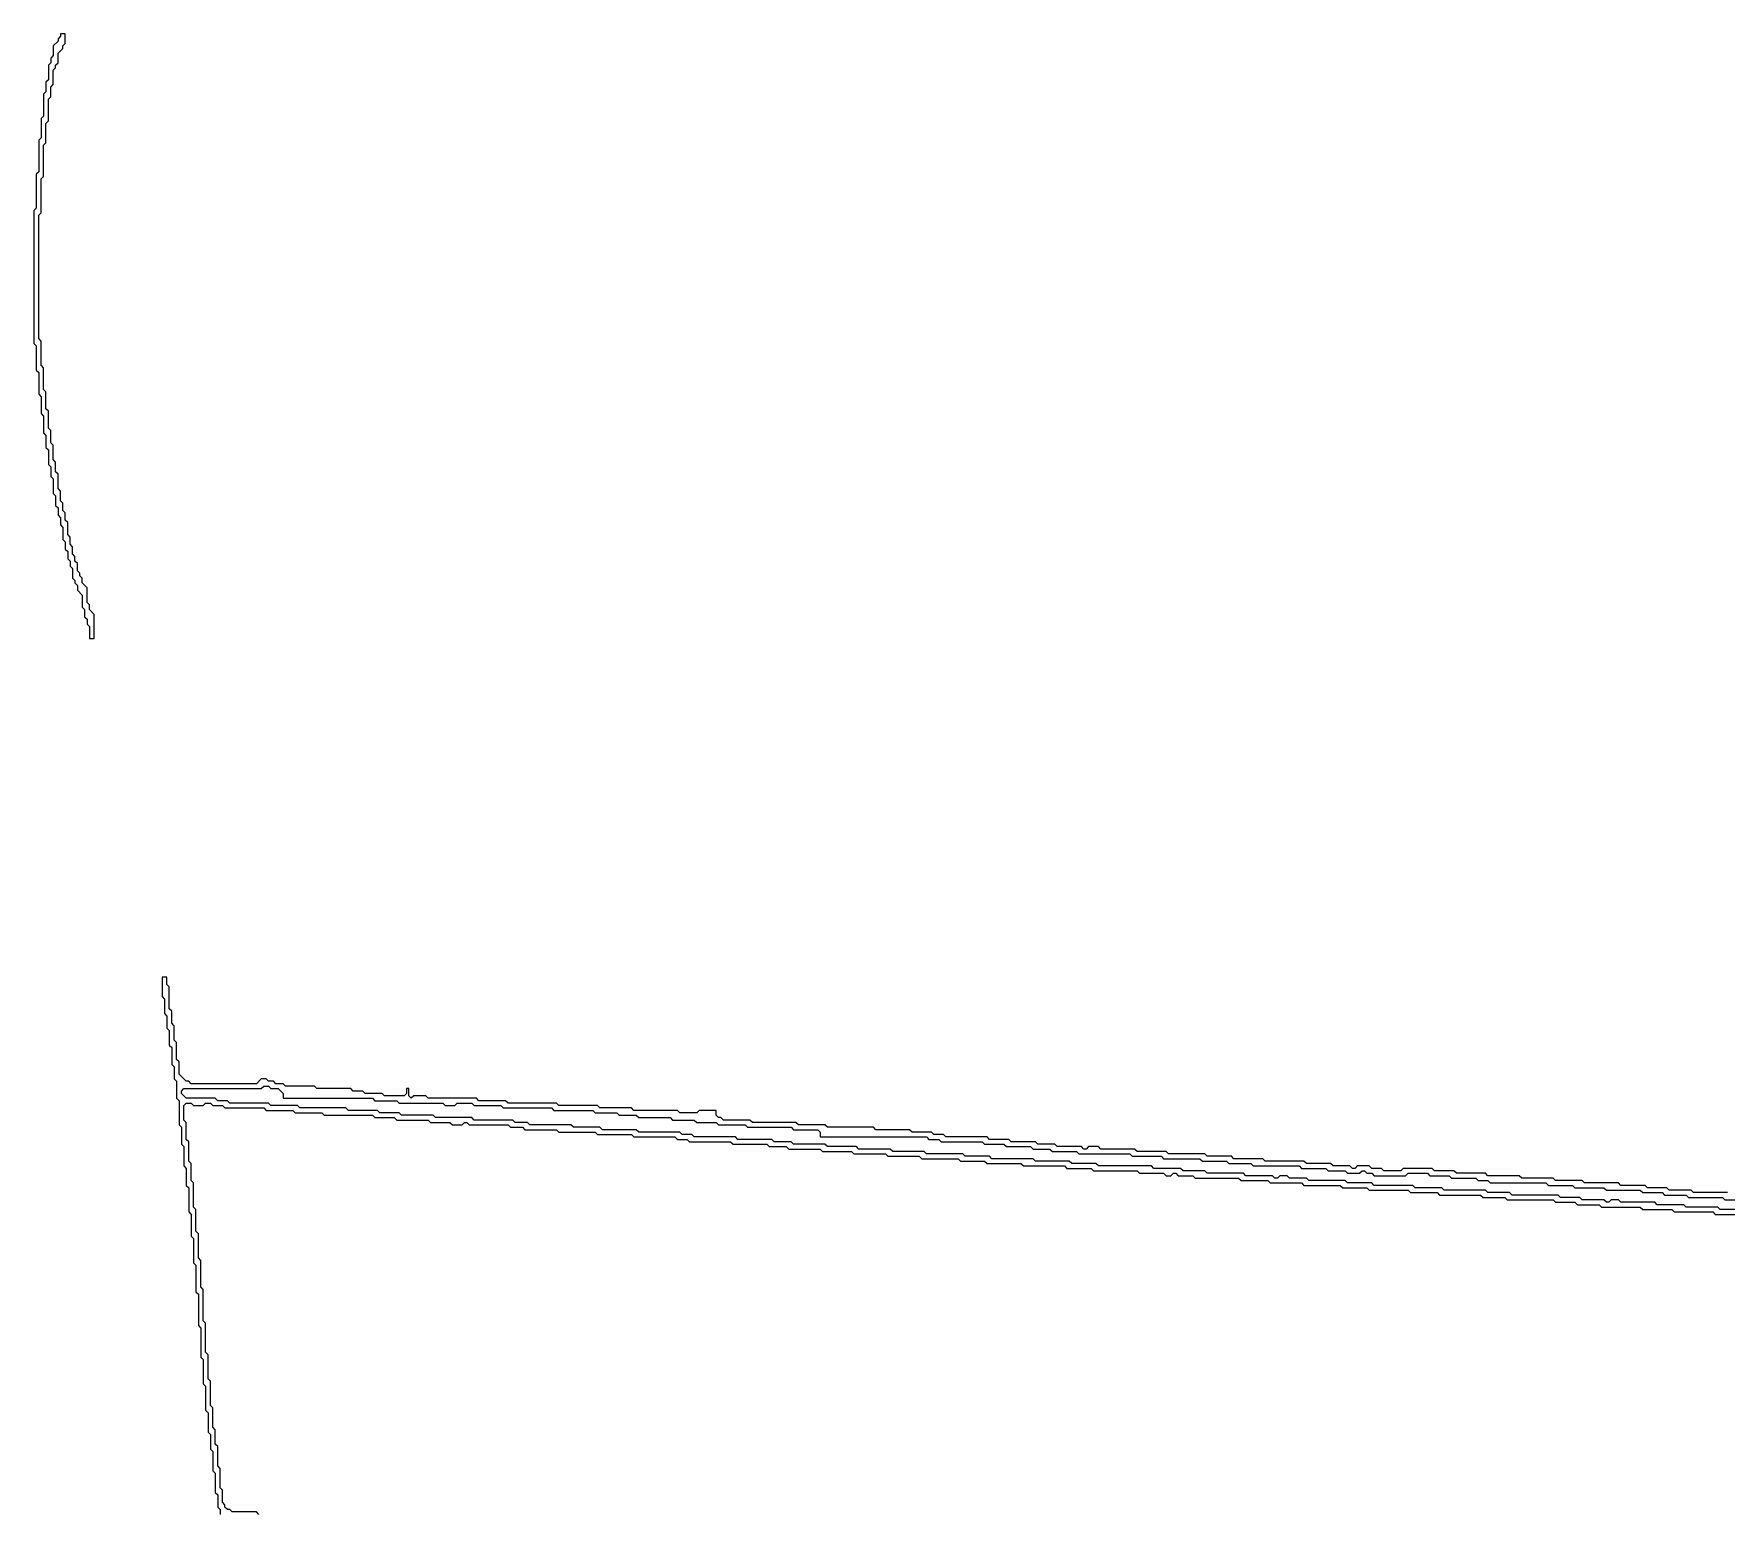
# Model space of a CAD drawing. Header units: metres. Extents: x 0 to 100, y 0 to 128.
# Drawn here: x 65 to 82.49, y 50.43 to 65.73 of the extents above; entities that cross this region are included whole.
import ezdxf

# ---------------------------------------------------------------- set-up
doc = ezdxf.new("R2010")
doc.units = ezdxf.units.M

msp = doc.modelspace()

# ---------------------------------------------------------------- linework, layer by layer
msp.add_lwpolyline([(65.275, 65.725), (65.275, 65.7), (65.25, 65.675), (65.25, 65.65), (65.2, 65.6), (65.2, 65.5), (65.175, 65.475), (65.175, 65.425), (65.15, 65.4), (65.15, 65.25), (65.125, 65.225), (65.125, 65.125), (65.1, 65.1), (65.1, 64.875), (65.075, 64.85), (65.075, 64.65), (65.05, 64.625), (65.05, 64.3), (65.025, 64.275), (65.025, 63.925), (65, 63.9), (65, 62.525), (65.025, 62.5), (65.025, 62.25), (65.05, 62.225), (65.05, 62), (65.075, 61.975), (65.075, 61.8), (65.1, 61.775), (65.1, 61.6), (65.125, 61.575), (65.125, 61.45), (65.15, 61.425), (65.15, 61.275), (65.175, 61.25), (65.175, 61.15), (65.2, 61.125), (65.2, 60.975), (65.225, 60.95), (65.225, 60.85), (65.25, 60.825), (65.25, 60.75), (65.275, 60.725), (65.275, 60.65), (65.3, 60.625), (65.3, 60.5), (65.325, 60.475), (65.325, 60.4), (65.35, 60.375), (65.35, 60.3), (65.375, 60.275), (65.375, 60.225), (65.4, 60.2), (65.4, 60.1), (65.425, 60.075), (65.425, 60.05), (65.45, 60.025), (65.45, 59.975), (65.5, 59.925), (65.5, 59.8), (65.525, 59.775), (65.525, 59.7), (65.55, 59.675), (65.55, 59.625), (65.575, 59.6), (65.575, 59.475), (65.625, 59.475), (65.625, 59.725), (65.575, 59.775), (65.575, 59.825), (65.55, 59.85), (65.55, 60), (65.5, 60.05), (65.5, 60.1), (65.475, 60.125), (65.475, 60.15), (65.45, 60.175), (65.45, 60.25), (65.425, 60.275), (65.425, 60.325), (65.4, 60.35), (65.4, 60.425), (65.375, 60.45), (65.375, 60.525), (65.35, 60.55), (65.35, 60.675), (65.325, 60.7), (65.325, 60.775), (65.3, 60.8), (65.3, 60.875), (65.275, 60.9), (65.275, 61), (65.25, 61.025), (65.25, 61.175), (65.225, 61.2), (65.225, 61.3), (65.2, 61.325), (65.2, 61.475), (65.175, 61.5), (65.175, 61.625), (65.15, 61.65), (65.15, 61.825), (65.125, 61.85), (65.125, 62.025), (65.1, 62.05), (65.1, 62.275), (65.075, 62.3), (65.075, 62.55), (65.05, 62.575), (65.05, 63.85), (65.075, 63.875), (65.075, 64.225), (65.1, 64.25), (65.1, 64.575), (65.125, 64.6), (65.125, 64.8), (65.15, 64.825), (65.15, 65.05), (65.175, 65.075), (65.175, 65.175), (65.2, 65.2), (65.2, 65.35), (65.225, 65.375), (65.225, 65.4), (65.25, 65.425), (65.25, 65.525), (65.3, 65.575), (65.3, 65.6), (65.325, 65.625), (65.325, 65.725)], close=True)
for points in [[(82.5, 53.75), (82.15, 53.75), (82.125, 53.775), (81.9, 53.775), (81.875, 53.8), (81.675, 53.8), (81.65, 53.825), (81.4, 53.825), (81.375, 53.85), (81.025, 53.85), (81, 53.875), (80.725, 53.875), (80.7, 53.9), (80.375, 53.9), (80.35, 53.925), (80.025, 53.925), (80, 53.95), (79.7, 53.95), (79.675, 53.975), (79.475, 53.975), (79.45, 54), (79.15, 54), (79.125, 53.975), (78.95, 53.975), (78.925, 54), (78.825, 54), (78.8, 54.025), (78.675, 54.025), (78.65, 54), (78.625, 54), (78.6, 54.025), (78.425, 54.025), (78.4, 54.05), (78.15, 54.05), (78.125, 54.075), (77.725, 54.075), (77.7, 54.1), (77.4, 54.1), (77.375, 54.125), (77.125, 54.125), (77.1, 54.15), (76.725, 54.15), (76.7, 54.175), (76.4, 54.175), (76.375, 54.2), (76.025, 54.2), (76, 54.225), (75.9, 54.225), (75.875, 54.2), (75.85, 54.2), (75.825, 54.225), (75.575, 54.225), (75.55, 54.25), (75.375, 54.25), (75.35, 54.275), (75.1, 54.275), (75.075, 54.3), (74.875, 54.3), (74.85, 54.325), (74.425, 54.325), (74.4, 54.35), (74.3, 54.35), (74.275, 54.375), (74.075, 54.375), (74.05, 54.4), (73.7, 54.4), (73.675, 54.425), (73.2, 54.425), (73.175, 54.45), (72.9, 54.45), (72.875, 54.475), (72.425, 54.475), (72.4, 54.5), (72.125, 54.5), (72.1, 54.525), (72.075, 54.525), (72.05, 54.55), (72.05, 54.6), (71.875, 54.6), (71.85, 54.575), (71.675, 54.575), (71.65, 54.6), (71.2, 54.6), (71.175, 54.625), (70.85, 54.625), (70.825, 54.65), (70.425, 54.65), (70.4, 54.675), (69.9, 54.675), (69.875, 54.7), (69.6, 54.7), (69.575, 54.725), (69.075, 54.725), (69.05, 54.75), (68.925, 54.75), (68.9, 54.725), (68.875, 54.75), (68.875, 54.825), (68.85, 54.825), (68.85, 54.775), (68.825, 54.75), (68.625, 54.75), (68.6, 54.775), (68.425, 54.775), (68.4, 54.8), (68.3, 54.8), (68.275, 54.825), (67.925, 54.825), (67.9, 54.85), (67.6, 54.85), (67.575, 54.875), (67.5, 54.875), (67.475, 54.9), (67.425, 54.9), (67.4, 54.925), (67.35, 54.925), (67.3, 54.875), (66.625, 54.875), (66.6, 54.9), (66.575, 54.9), (66.5, 54.975), (66.5, 55.1), (66.475, 55.125), (66.475, 55.3), (66.45, 55.325), (66.45, 55.475), (66.425, 55.5), (66.425, 55.625), (66.4, 55.65), (66.4, 55.875), (66.375, 55.9), (66.375, 55.975), (66.325, 55.975), (66.325, 55.775), (66.35, 55.75), (66.35, 55.6), (66.375, 55.575), (66.375, 55.45), (66.4, 55.425), (66.4, 55.275), (66.425, 55.25), (66.425, 55.075), (66.45, 55.05), (66.45, 54.925), (66.475, 54.9), (66.475, 54.725), (66.5, 54.7), (66.5, 54.45), (66.525, 54.425), (66.525, 54.25), (66.55, 54.225), (66.55, 54.025), (66.575, 54), (66.575, 53.825), (66.6, 53.8), (66.6, 53.55), (66.625, 53.525), (66.625, 53.3), (66.65, 53.275), (66.65, 53.025), (66.675, 53), (66.675, 52.725), (66.7, 52.7), (66.7, 52.375), (66.725, 52.35), (66.725, 52.05), (66.75, 52.025), (66.75, 51.775), (66.775, 51.75), (66.775, 51.5), (66.8, 51.475), (66.8, 51.275), (66.825, 51.25), (66.825, 51.1), (66.85, 51.075), (66.85, 50.875), (66.875, 50.85), (66.875, 50.65), (66.9, 50.625), (66.9, 50.5), (66.925, 50.475), (66.925, 50.425)], [(82.7, 53.575), (82.425, 53.575), (82.4, 53.6), (82.075, 53.6), (82.05, 53.625), (81.775, 53.625), (81.75, 53.65), (81.4, 53.65), (81.375, 53.675), (81.3, 53.675), (81.275, 53.65), (81.25, 53.65), (81.225, 53.675), (81, 53.675), (80.975, 53.7), (80.775, 53.7), (80.75, 53.725), (80.275, 53.725), (80.25, 53.75), (80.025, 53.75), (80, 53.775), (79.575, 53.775), (79.55, 53.8), (79.275, 53.8), (79.25, 53.825), (78.85, 53.825), (78.825, 53.85), (78.575, 53.85), (78.55, 53.875), (78.175, 53.875), (78.15, 53.9), (77.975, 53.9), (77.95, 53.925), (77.875, 53.925), (77.85, 53.9), (77.825, 53.9), (77.8, 53.925), (77.525, 53.925), (77.5, 53.95), (77.125, 53.95), (77.1, 53.975), (76.875, 53.975), (76.85, 54), (76.575, 54), (76.55, 54.025), (76, 54.025), (75.975, 54.05), (75.725, 54.05), (75.7, 54.075), (75.35, 54.075), (75.325, 54.1), (74.9, 54.1), (74.875, 54.125), (74.625, 54.125), (74.6, 54.15), (74.225, 54.15), (74.2, 54.175), (73.875, 54.175), (73.85, 54.2), (73.525, 54.2), (73.5, 54.225), (73.2, 54.225), (73.175, 54.25), (72.85, 54.25), (72.825, 54.275), (72.65, 54.275), (72.625, 54.3), (72.275, 54.3), (72.25, 54.325), (71.825, 54.325), (71.8, 54.35), (71.7, 54.35), (71.675, 54.375), (71.25, 54.375), (71.225, 54.4), (70.875, 54.4), (70.85, 54.425), (70.575, 54.425), (70.55, 54.45), (70.125, 54.45), (70.1, 54.475), (69.975, 54.475), (69.95, 54.5), (69.55, 54.5), (69.525, 54.525), (69.15, 54.525), (69.125, 54.55), (68.8, 54.55), (68.775, 54.575), (68.575, 54.575), (68.55, 54.6), (68.25, 54.6), (68.225, 54.625), (67.75, 54.625), (67.725, 54.65), (67.45, 54.65), (67.425, 54.675), (67.025, 54.675), (67, 54.7), (66.9, 54.7), (66.875, 54.725), (66.575, 54.725), (66.525, 54.775), (66.525, 54.8), (66.55, 54.825), (67.35, 54.825), (67.375, 54.85), (67.425, 54.85), (67.45, 54.825), (67.525, 54.825), (67.575, 54.775), (67.575, 54.725), (68.5, 54.725), (68.525, 54.7), (68.75, 54.7), (68.775, 54.675), (69.225, 54.675), (69.25, 54.65), (69.35, 54.65), (69.375, 54.675), (69.525, 54.675), (69.55, 54.65), (69.825, 54.65), (69.85, 54.625), (70.35, 54.625), (70.375, 54.6), (70.775, 54.6), (70.8, 54.575), (71.025, 54.575), (71.05, 54.55), (71.225, 54.55), (71.25, 54.525), (71.575, 54.525), (71.6, 54.5), (71.825, 54.5), (71.85, 54.475), (72.05, 54.475), (72.075, 54.45), (72.35, 54.45), (72.375, 54.425), (72.825, 54.425), (72.85, 54.4), (73.1, 54.4), (73.125, 54.375), (73.125, 54.325), (74.225, 54.325), (74.25, 54.3), (74.35, 54.3), (74.375, 54.275), (74.8, 54.275), (74.825, 54.25), (75.025, 54.25), (75.05, 54.225), (75.3, 54.225), (75.325, 54.2), (75.5, 54.2), (75.525, 54.175), (75.775, 54.175), (75.8, 54.15), (76.325, 54.15), (76.35, 54.125), (76.65, 54.125), (76.675, 54.1), (77.05, 54.1), (77.075, 54.075), (77.325, 54.075), (77.35, 54.05), (77.575, 54.05), (77.6, 54.025), (78.075, 54.025), (78.1, 54), (78.35, 54), (78.375, 53.975), (78.55, 53.975), (78.575, 53.95), (78.7, 53.95), (78.725, 53.975), (78.75, 53.975), (78.775, 53.95), (78.825, 53.95), (78.85, 53.925), (79.175, 53.925), (79.2, 53.95), (79.4, 53.95), (79.425, 53.925), (79.625, 53.925), (79.65, 53.9), (79.9, 53.9), (79.925, 53.875), (80.025, 53.875), (80.05, 53.85), (80.625, 53.85), (80.65, 53.825), (80.9, 53.825), (80.925, 53.8), (81.225, 53.8), (81.25, 53.775), (81.6, 53.775), (81.625, 53.75), (81.825, 53.75), (81.85, 53.725), (82.075, 53.725), (82.1, 53.7), (82.45, 53.7), (82.475, 53.675), (82.875, 53.675)], [(67.325, 50.425), (67.3, 50.45), (67.05, 50.45), (67.025, 50.475), (67, 50.475), (66.975, 50.5), (66.975, 50.525), (66.95, 50.55), (66.95, 50.675), (66.925, 50.7), (66.925, 50.9), (66.9, 50.925), (66.9, 51.125), (66.875, 51.15), (66.875, 51.3), (66.85, 51.325), (66.85, 51.525), (66.825, 51.55), (66.825, 51.8), (66.8, 51.825), (66.8, 52.075), (66.775, 52.1), (66.775, 52.4), (66.75, 52.425), (66.75, 52.75), (66.725, 52.775), (66.725, 53.05), (66.7, 53.075), (66.7, 53.325), (66.675, 53.35), (66.675, 53.575), (66.65, 53.6), (66.65, 53.85), (66.625, 53.875), (66.625, 54.05), (66.6, 54.075), (66.6, 54.275), (66.575, 54.3), (66.575, 54.475), (66.55, 54.5), (66.55, 54.65), (66.575, 54.675), (66.625, 54.675), (66.65, 54.65), (66.75, 54.65), (66.775, 54.675), (66.825, 54.675), (66.85, 54.65), (66.95, 54.65), (66.975, 54.625), (67.375, 54.625), (67.4, 54.6), (67.675, 54.6), (67.7, 54.575), (67.975, 54.575), (68, 54.55), (68.5, 54.55), (68.525, 54.525), (68.725, 54.525), (68.75, 54.5), (69.075, 54.5), (69.1, 54.475), (69.3, 54.475), (69.325, 54.45), (69.425, 54.45), (69.45, 54.475), (69.475, 54.475), (69.5, 54.45), (69.9, 54.45), (69.925, 54.425), (70.05, 54.425), (70.075, 54.4), (70.4, 54.4), (70.425, 54.375), (70.8, 54.375), (70.825, 54.35), (71.175, 54.35), (71.2, 54.325), (71.625, 54.325), (71.65, 54.3), (71.75, 54.3), (71.775, 54.275), (72.2, 54.275), (72.225, 54.25), (72.575, 54.25), (72.6, 54.225), (72.775, 54.225), (72.8, 54.2), (73.125, 54.2), (73.15, 54.175), (73.45, 54.175), (73.475, 54.15), (73.8, 54.15), (73.825, 54.125), (74.15, 54.125), (74.175, 54.1), (74.55, 54.1), (74.575, 54.075), (74.825, 54.075), (74.85, 54.05), (75.2, 54.05), (75.225, 54.025), (75.65, 54.025), (75.675, 54), (75.925, 54), (75.95, 53.975), (76.4, 53.975), (76.425, 53.95), (76.675, 53.95), (76.7, 53.925), (76.75, 53.925), (76.775, 53.95), (76.8, 53.95), (76.825, 53.925), (76.975, 53.925), (77, 53.9), (77.45, 53.9), (77.475, 53.875), (77.75, 53.875), (77.775, 53.85), (78.1, 53.85), (78.125, 53.825), (78.5, 53.825), (78.525, 53.8), (78.775, 53.8), (78.8, 53.775), (79.2, 53.775), (79.225, 53.75), (79.5, 53.75), (79.525, 53.725), (79.95, 53.725), (79.975, 53.7), (80.2, 53.7), (80.225, 53.675), (80.7, 53.675), (80.725, 53.65), (80.925, 53.65), (80.95, 53.625), (81.175, 53.625), (81.2, 53.6), (81.6, 53.6), (81.625, 53.575), (81.925, 53.575), (81.95, 53.55), (82.35, 53.55), (82.375, 53.525), (82.65, 53.525)]]:
    msp.add_lwpolyline(points)

doc.saveas('drawing.dxf')
